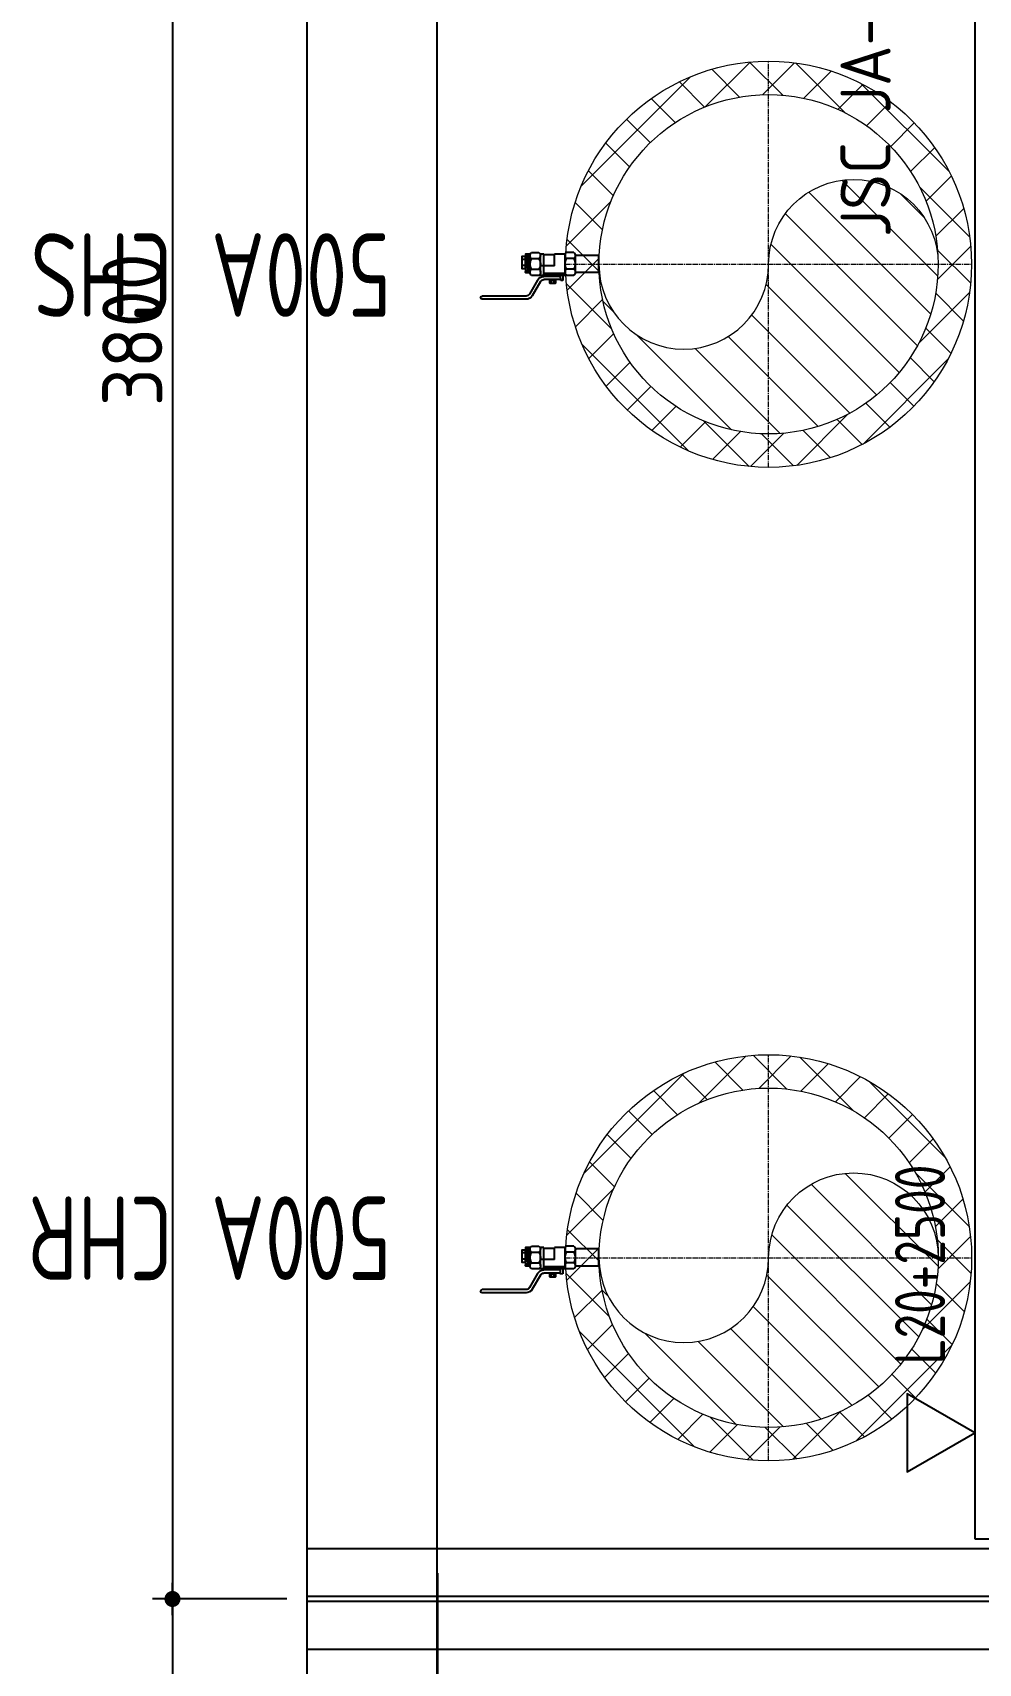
# Model space of a CAD drawing. Extents: x -181672 to 290600, y -29000 to 395522.
# Drawn here: x -8610 to -7194, y 31854 to 34295 of the extents above; entities that cross this region are included whole.
import ezdxf

# ---------------------------------------------------------------- set-up
doc = ezdxf.new("R2010")
doc.units = 0
doc.header["$LTSCALE"] = 10
doc.linetypes.add('XFM7P20PCW$0$CENTER2', pattern=[1.125, 0.75, -0.125, 0.125, -0.125])
doc.linetypes.add('XFM7P20PCW$0$HIDDEN', pattern=[9.525, 6.35, -3.175])
doc.layers.add('XFM7P20PCW$0$M-PIPE--2', color=252, linetype='Continuous', lineweight=9)
doc.layers.add('XFM7P20PCW$0$M-PIPE--4', color=252, linetype='Continuous', lineweight=9)
for name, color, linetype in [('XFM7P20PCW$0$P-PCWR-20.7-P', 252, 'Continuous'), ('XFM7P20PCW$0$SH-DIM', 252, 'Continuous'), ('XFM7P20PCW$0$SH-LINE-130', 252, 'Continuous'), ('XFM7P20PCW$0$SH-LINE-252', 252, 'Continuous'), ('XFM7P20PCW$0$SH-TEXT', 252, 'Continuous'), ('XFM7P20PCW$0$U-CV-DIM', 252, 'Continuous'), ('XFM7P20PCW$0$U-PCW-TXT', 252, 'Continuous'), ('XFM7P20PCW$0$管架', 252, 'Continuous')]:
    doc.layers.add(name, color=color, linetype=linetype)
doc.styles.add('XFM7P20PCW$0$aa-txt', font='isocp.shx', dxfattribs={"bigfont": 'chineset'})
doc.styles.add('XFM7P20PCW$0$PX-TEXT', font='isocp.shx', dxfattribs={"width": 0.7, "bigfont": 'chineset.shx'})
doc.dimstyles.new('XFM7P20PCW$0$10-dim', dxfattribs={"dimscale": 10, "dimtxt": 0.3, "dimasz": 0.08, "dimexe": 0.1, "dimexo": 0.1, "dimgap": 0.05, "dimtad": 1, "dimdec": 0, "dimlfac": 30, "dimzin": 0, "dimdsep": 46, "dimtxsty": 'XFM7P20PCW$0$aa-txt', "dimblk": 'XFM7P20PCW$0$DOT', "dimcen": 2, "dimclrd": 256, "dimclre": 256, "dimclrt": 3, "dimadec": 0, "dimazin": 0, "dimtfac": 1, "dimtdec": 0, "dimtix": 1, "dimtmove": 2, "dimatfit": 3, "dimldrblk": 'XFM7P20PCW$0$_Dot', "dimfxl": 0.1, "dimtvp": 1, "dimtolj": 1, "dimtzin": 0, "dimarcsym": 0})
doc.dimstyles.new('XFM7P20PCW$0$adim-5', dxfattribs={"dimscale": 10, "dimtxt": 0.25, "dimasz": 0.25, "dimexe": 0.1, "dimexo": 0.5, "dimgap": 0.15, "dimtad": 0, "dimdec": 4, "dimlfac": 5, "dimdsep": 46, "dimtxsty": 'XFM7P20PCW$0$aa-txt', "dimcen": 2.5, "dimclrd": 3, "dimclre": 3, "dimclrt": 256, "dimadec": 0, "dimazin": 0, "dimtfac": 1, "dimtdec": 4, "dimtmove": 0, "dimatfit": 3, "dimfxl": 1, "dimtolj": 1, "dimtzin": 0, "dimarcsym": 0})
doc.dimstyles.new('XFM7P20PCW$0$PX-400', dxfattribs={"dimscale": 1000, "dimtxt": 0.25, "dimasz": 0.03, "dimexe": 0.1, "dimexo": 0.1, "dimgap": 0.05, "dimtad": 1, "dimdec": 0, "dimzin": 0, "dimdsep": 46, "dimtxsty": 'XFM7P20PCW$0$PX-TEXT', "dimblk": 'XFM7P20PCW$0$_Dot', "dimcen": 2, "dimclrd": 2, "dimclre": 1, "dimclrt": 4, "dimadec": 0, "dimazin": 0, "dimtfac": 1, "dimtdec": 0, "dimtix": 1, "dimtmove": 2, "dimatfit": 3, "dimfxl": 1, "dimtvp": 1, "dimtolj": 1, "dimtzin": 0, "dimarcsym": 0})

# ---------------------------------------------------------------- blocks, each defined once
blk = doc.blocks.new('XFM7P20PCW$0$_Dot')
at = {"color": 0, "linetype": 'ByBlock', "lineweight": -2}
blk.add_line((-0.5, 0), (-1, 0), dxfattribs=at)
at = {"color": 0, "linetype": 'ByBlock', "const_width": 0.5}
blk.add_lwpolyline([(-0.25, 0, 1), (0.25, 0, 1)], format="xyb", close=True, dxfattribs=at)
blk = doc.blocks.new('*D556')
at = {"layer": 'DEFPOINTS', "color": 0, "transparency": 16777216}
for p in [(-8003.9, 32088.6), (-4703.8, 31567.3), (-4703.8, 30948.5)]:
    blk.add_point(p, dxfattribs=at)
at = {"layer": 'XFM7P20PCW$0$U-CV-DIM', "color": 1, "lineweight": -2, "transparency": 16777216}
for p, q in [((-8003.9, 31988.6), (-8003.9, 31467.3)), ((-4703.8, 31048.5), (-4703.8, 31667.3))]:
    blk.add_line(p, q, dxfattribs=at)
at = {"layer": 'XFM7P20PCW$0$U-CV-DIM', "color": 2, "lineweight": -2, "transparency": 16777216}
blk.add_line((-7973.9, 31567.3), (-4733.8, 31567.3), dxfattribs=at)
at = {"layer": 'XFM7P20PCW$0$U-CV-DIM', "color": 2, "lineweight": -2, "transparency": 16777216, "xscale": 30, "yscale": 30, "zscale": 30, "rotation": 180}
blk.add_blockref('XFM7P20PCW$0$_Dot', (-8003.9, 31567.3), dxfattribs=at)
at = {"layer": 'XFM7P20PCW$0$U-CV-DIM', "color": 2, "lineweight": -2, "transparency": 16777216, "xscale": 30, "yscale": 30, "zscale": 30}
blk.add_blockref('XFM7P20PCW$0$_Dot', (-4703.8, 31567.3), dxfattribs=at)
at = {"layer": 'XFM7P20PCW$0$U-CV-DIM', "color": 4, "transparency": 16777216, "insert": (-6353.9, 31742.3), "char_height": 250, "attachment_point": 5, "style": 'XFM7P20PCW$0$PX-TEXT'}
blk.add_mtext('\\A1;3300', dxfattribs=at)
blk = doc.blocks.new('XFM7P20PCW$0$A$Cbbcdfd53')
h = blk.add_hatch()
h.set_pattern_fill('ANSI37', color=256, scale=15, style=0)
h.set_pattern_definition([(45, (-42497.296, -66382.497), (-33.67596, 33.67596), []), (135, (-42497.296, -66382.497), (-33.67596, -33.67596), [])])
edge = h.paths.add_edge_path()
edge.add_arc((304, 304), 304, 0, 360)
edge = h.paths.add_edge_path(flags=17)
edge.add_arc((304, 304), 254, 0, 360)
h = blk.add_hatch()
h.set_pattern_fill('ANSI31', color=256, scale=15, style=0)
h.set_pattern_definition([(45, (-42497.296, -63784.355), (-33.67596, 33.67596), [])])
edge = h.paths.add_edge_path()
edge.add_arc((304, 304), 254, 90, 270)
edge.add_arc((304, 177), 127, 270, 450)
edge.add_arc((304, 431), 127, 90, 270, ccw=False)
at = {"color": 1, "linetype": 'XFM7P20PCW$0$CENTER2'}
for p, q in [((304, 608), (304, 0)), ((0, 304), (608, 304))]:
    blk.add_line(p, q, dxfattribs=at)
blk.add_lwpolyline([(304, 50, -1), (304, 558, 1), (304, 304, -1)], format="xyb", close=True)
for radius in [304, 254]:
    blk.add_circle((304, 304), radius)
blk = doc.blocks.new('XFM7P20PCW$0$BALL')
at = {"color": 0, "linetype": 'ByBlock'}
for p, q in [((-1.88, 2.46), (-1.88, -2.83)), ((-1.5, 2.64), (0.58, 2.64)), ((-1.12, 2.46), (-1.12, 1.53)), ((0.21, 2.46), (0.21, 1.53)), ((0.96, 2.46), (0.96, 1.53)), ((-2.91, 0.07), (-2.91, -0.45)), ((-2.54, 0.17), (-2.86, 0.17)), ((-2.52, 1.07), (-2.52, 0.8)), ((-1.88, 1.07), (-2.52, 1.07)), ((-2.52, 0.8), (-1.88, 0.8)), ((-2.41, 0.26), (-2.49, 0.26)), ((-2.49, 0.26), (-2.49, -0.64)), ((-2.49, 0.07), (-2.49, -0.45)), ((-2.41, 0.8), (-2.41, -1.3)), ((-2.01, 0.8), (-2.01, -1.3)), ((-1.88, 0.01), (-2.01, 0.01)), ((-1.64, 1.37), (-1.64, -1.29)), ((-1.5, 1.35), (0.58, 1.35)), ((-0.71, 0.05), (0.78, 0.05)), ((-0.71, 0.05), (-0.71, -1.73)), ((0.68, 0.05), (0.68, -1.29)), ((0.78, 1.39), (0.78, 0.05)), ((-2.66, -1.73), (-4.41, -2.74)), ((-2.86, -0.02), (-2.54, -0.02)), ((-2.86, -0.35), (-2.54, -0.35)), ((-2.86, -0.54), (-2.54, -0.54)), ((-2.41, -0.64), (-2.49, -0.64)), ((-1.88, -0.38), (-2.01, -0.38)), ((-1.88, -1.29), (0.78, -1.29)), ((-1.5, -1.73), (0.58, -1.73)), ((-1.12, -2.83), (-1.12, -1.91)), ((0.21, -2.83), (0.21, -1.91)), ((0.78, -1.29), (0.78, -1.77)), ((0.96, -2.83), (0.96, -1.91)), ((-4.86, -3.52), (-4.86, -8.99)), ((-4.46, -3.52), (-4.46, -8.99)), ((-2.46, -2.08), (-4.21, -3.09)), ((-1.5, -3.01), (0.58, -3.01))]:
    blk.add_line(p, q, dxfattribs=at)
for centre, radius, start, end in [((-1.5, 2.15), 0.487, 39.1755, 140.8245), ((-0.46, 1.31), 1.32, 59.7968, 120.2032), ((0.58, 2.15), 0.487, 39.1755, 140.8245), ((-2.79, 0.07), 0.122, 129.1755, 230.8245), ((-2.61, 0.07), 0.122, 309.1755, 50.8245), ((-1.5, 1.84), 0.487, 219.1755, 320.8245), ((-0.46, 2.67), 1.32, 239.7968, 300.2032), ((0.58, 1.84), 0.487, 219.1755, 320.8245), ((-2.58, -0.19), 0.331, 149.7968, 210.2032), ((-2.79, -0.45), 0.122, 129.1755, 230.8245), ((-2.91, -1.3), 0.5, 300, 0), ((-2.82, -0.19), 0.331, 329.7968, 30.2032), ((-2.61, -0.45), 0.122, 309.1755, 50.8245), ((-2.91, -1.3), 0.9, 300, 0), ((-1.5, -2.21), 0.487, 39.1755, 140.8245), ((-0.46, -3.05), 1.32, 59.7968, 120.2032), ((0.58, -2.21), 0.487, 39.1755, 140.8245), ((-3.96, -3.52), 0.9, 120, 180), ((-3.96, -3.52), 0.5, 120, 180), ((-1.5, -2.53), 0.487, 219.1755, 320.8245), ((-0.46, -1.69), 1.32, 239.7968, 300.2032), ((0.58, -2.53), 0.487, 219.1755, 320.8245), ((-4.66, -8.99), 0.2, 180, 0)]:
    blk.add_arc(centre, radius, start, end, dxfattribs=at)
blk = doc.blocks.new('XFM7P20PCW$0$A$C594865B6')
at = {"color": 0, "linetype": 'ByBlock'}
for p, q in [((33.3, 147.7), (33.3, 118.2)), ((33.3, 147.7), (54.6, 147.7)), ((54.6, 147.7), (54.6, 118.2))]:
    blk.add_line(p, q, dxfattribs=at)
at = {"layer": 'XFM7P20PCW$0$管架', "linetype": 'ByBlock'}
for p, q in [((33.6, 56.2), (55.9, 58.9)), ((34.5, 58.9), (55.4, 60.6)), ((55.9, 58.9), (34.5, 58.9)), ((42, 56.2), (42, 51.6)), ((49.7, 56.2), (49.7, 51.6))]:
    blk.add_line(p, q, dxfattribs=at)
blk.add_lwpolyline([(56.3, 62.1), (56.3, 56.2), (33.6, 56.2), (33.6, 61.7)], dxfattribs=at)
blk.add_lwpolyline([(38.4, 56.2), (53.2, 56.2), (53.2, 51.6), (38.4, 51.6)], close=True, dxfattribs=at)
at = {"color": 1, "linetype": 'ByBlock', "xscale": 10, "yscale": 10, "zscale": 10}
blk.add_blockref('XFM7P20PCW$0$BALL', (48.6, 91.9), dxfattribs=at)
blk = doc.blocks.new('XFM7P20PCW$0$DOT')
at = {"color": 0}
blk.add_line((-1, 0), (1, 0), dxfattribs=at)
at = {"color": 3, "const_width": 0.5}
blk.add_lwpolyline([(-0.25, 0, 1), (0.25, 0, 1)], format="xyb", close=True, dxfattribs=at)
blk = doc.blocks.new('*D596')
at = {"layer": 'DEFPOINTS', "color": 0, "transparency": 16777216}
for p in [(20.032, 133.285), (20.032, 126.576), (85.032, 126.576)]:
    blk.add_point(p, dxfattribs=at)
at = {"layer": 'XFM7P20PCW$0$SH-DIM', "lineweight": -2, "transparency": 16777216}
for p, q in [((20.032, 127.576), (20.032, 134.285)), ((85.032, 127.576), (85.032, 134.285)), ((84.232, 133.285), (20.832, 133.285))]:
    blk.add_line(p, q, dxfattribs=at)
at = {"layer": 'XFM7P20PCW$0$SH-DIM', "lineweight": -2, "transparency": 16777216, "xscale": 0.8, "yscale": 0.8, "zscale": 0.8, "rotation": 180}
blk.add_blockref('XFM7P20PCW$0$DOT', (20.032, 133.285), dxfattribs=at)
at = {"layer": 'XFM7P20PCW$0$SH-DIM', "lineweight": -2, "transparency": 16777216, "xscale": 0.8, "yscale": 0.8, "zscale": 0.8}
blk.add_blockref('XFM7P20PCW$0$DOT', (85.032, 133.285), dxfattribs=at)
at = {"layer": 'XFM7P20PCW$0$SH-DIM', "color": 3, "transparency": 16777216, "insert": (52.532, 135.285), "char_height": 3, "attachment_point": 5, "style": 'XFM7P20PCW$0$aa-txt'}
blk.add_mtext('\\A1;1950', dxfattribs=at)
blk = doc.blocks.new('*D597')
at = {"layer": 'DEFPOINTS', "color": 0, "transparency": 16777216}
for p in [(85.032, 133.285), (85.032, 126.576), (211.699, 126.576)]:
    blk.add_point(p, dxfattribs=at)
at = {"layer": 'XFM7P20PCW$0$SH-DIM', "lineweight": -2, "transparency": 16777216}
for p, q in [((85.032, 127.576), (85.032, 134.285)), ((211.699, 127.576), (211.699, 134.285)), ((210.899, 133.285), (85.832, 133.285))]:
    blk.add_line(p, q, dxfattribs=at)
at = {"layer": 'XFM7P20PCW$0$SH-DIM', "lineweight": -2, "transparency": 16777216, "xscale": 0.8, "yscale": 0.8, "zscale": 0.8, "rotation": 180}
blk.add_blockref('XFM7P20PCW$0$DOT', (85.032, 133.285), dxfattribs=at)
at = {"layer": 'XFM7P20PCW$0$SH-DIM', "lineweight": -2, "transparency": 16777216, "xscale": 0.8, "yscale": 0.8, "zscale": 0.8}
blk.add_blockref('XFM7P20PCW$0$DOT', (211.699, 133.285), dxfattribs=at)
at = {"layer": 'XFM7P20PCW$0$SH-DIM', "color": 3, "transparency": 16777216, "insert": (148.366, 135.285), "char_height": 3, "attachment_point": 5, "style": 'XFM7P20PCW$0$aa-txt'}
blk.add_mtext('\\A1;3800', dxfattribs=at)
blk = doc.blocks.new('XFM7P20PCW$0$A$Cd4ff1465')
at = {"layer": 'XFM7P20PCW$0$SH-LINE-130', "ltscale": 0.1}
for points in [[(82.532, 73.91), (87.532, 73.91), (87.532, 126.576), (82.532, 126.576)], [(93.319, 93.243), (95.266, 96.616), (91.371, 96.616)], [(88.032, 93.243), (88.032, 87.41), (208.699, 87.41), (208.699, 93.243)]]:
    blk.add_lwpolyline(points, close=True, dxfattribs=at)
at = {"layer": 'XFM7P20PCW$0$SH-LINE-130', "linetype": 'XFM7P20PCW$0$HIDDEN', "ltscale": 5}
blk.add_lwpolyline([(84.916, 73.91), (85.149, 73.91), (85.149, 126.576), (84.916, 126.576)], close=True, dxfattribs=at)
at = {"layer": 'XFM7P20PCW$0$SH-LINE-252'}
blk.add_line((339.827, 126.576), (0, 126.576), dxfattribs=at)
at = {"layer": 'XFM7P20PCW$0$SH-TEXT', "style": 'XFM7P20PCW$0$aa-txt', "width": 0.8}
blk.add_text('L20+2500', height=2.5, dxfattribs=at).set_placement((96.738, 94.723))
at = {"layer": 'XFM7P20PCW$0$SH-TEXT', "insert": (192.979, 97.197), "char_height": 2.5, "attachment_point": 9, "style": 'XFM7P20PCW$0$aa-txt'}
blk.add_mtext('JSC JA-4-4000B (OR EQUAL)', dxfattribs=at)
at = {"layer": 'XFM7P20PCW$0$SH-DIM'}
for base, p1, p2, picture, middle in [((20.032, 133.285), (85.032, 126.576), (20.032, 126.576), '*D596', (52.532, 135.285)), ((85.032, 133.285), (211.699, 126.576), (85.032, 126.576), '*D597', (148.366, 135.285))]:
    dim = blk.add_linear_dim(base=base, p1=p1, p2=p2, dimstyle='XFM7P20PCW$0$10-dim', override={"dimlfac": 30}, dxfattribs=at)
    dim.commit()
    dim.dimension.update_dxf_attribs({"geometry": picture, "text_midpoint": middle})
at = {"layer": 'XFM7P20PCW$0$SH-TEXT', "annotation_type": 0, "has_hookline": 1, "hookline_direction": 0, "horizontal_direction": (-1, 0, 0)}
blk.add_leader([(205.157, 84.092), (195.979, 98.788), (193.479, 98.788)], dimstyle='XFM7P20PCW$0$adim-5', dxfattribs=at)
blk = doc.blocks.new('XFM7P20PCW')
blk.add_line((-8004.38586, 30160.31872), (-8004.38586, 48965.43389))
at = {"xscale": 30, "yscale": 30, "zscale": 30, "rotation": 90}
blk.add_blockref('XFM7P20PCW$0$A$Cd4ff1465', (-4402.30053, 29399.02815), dxfattribs=at)
at = {"layer": 'XFM7P20PCW$0$M-PIPE--2', "rotation": 90}
blk.add_blockref('XFM7P20PCW$0$A$Cbbcdfd53', (-7204.27528, 33643.97773), dxfattribs=at)
at = {"layer": 'XFM7P20PCW$0$M-PIPE--4', "rotation": 90}
blk.add_blockref('XFM7P20PCW$0$A$Cbbcdfd53', (-7204.17874, 32156.75993), dxfattribs=at)
at = {"layer": 'XFM7P20PCW$0$P-PCWR-20.7-P', "xscale": -1.199999999882566, "yscale": 1.199999999882566, "zscale": 1.199999999882566, "rotation": 270.0558743041727}
for p in [(-7939.42321, 33895.50057), (-7939.43815, 32408.28278)]:
    blk.add_blockref('XFM7P20PCW$0$A$C594865B6', p, dxfattribs=at)
at = {"layer": 'XFM7P20PCW$0$U-PCW-TXT', "style": 'XFM7P20PCW$0$aa-txt', "width": 0.8}
for s, p in [('500A CHS', (-8073.81899, 33994.3858)), ('500A CHR', (-8073.81899, 32552.64156))]:
    blk.add_text(s, height=124.999975, rotation=180, dxfattribs=at).set_placement(p)
at = {"layer": 'XFM7P20PCW$0$U-CV-DIM'}
dim = blk.add_linear_dim(base=(-4703.81063, 31567.33732), p1=(-8003.93849, 32088.55423), p2=(-4703.81063, 30948.51771), angle=180, dimstyle='XFM7P20PCW$0$PX-400', dxfattribs=at)
dim.commit()
dim.dimension.update_dxf_attribs({"geometry": '*D556', "text_midpoint": (-6353.87456, 31742.33732)})

msp = doc.modelspace()

# ---------------------------------------------------------------- block references
msp.add_blockref('XFM7P20PCW', (0, 0))

doc.saveas('drawing.dxf')
